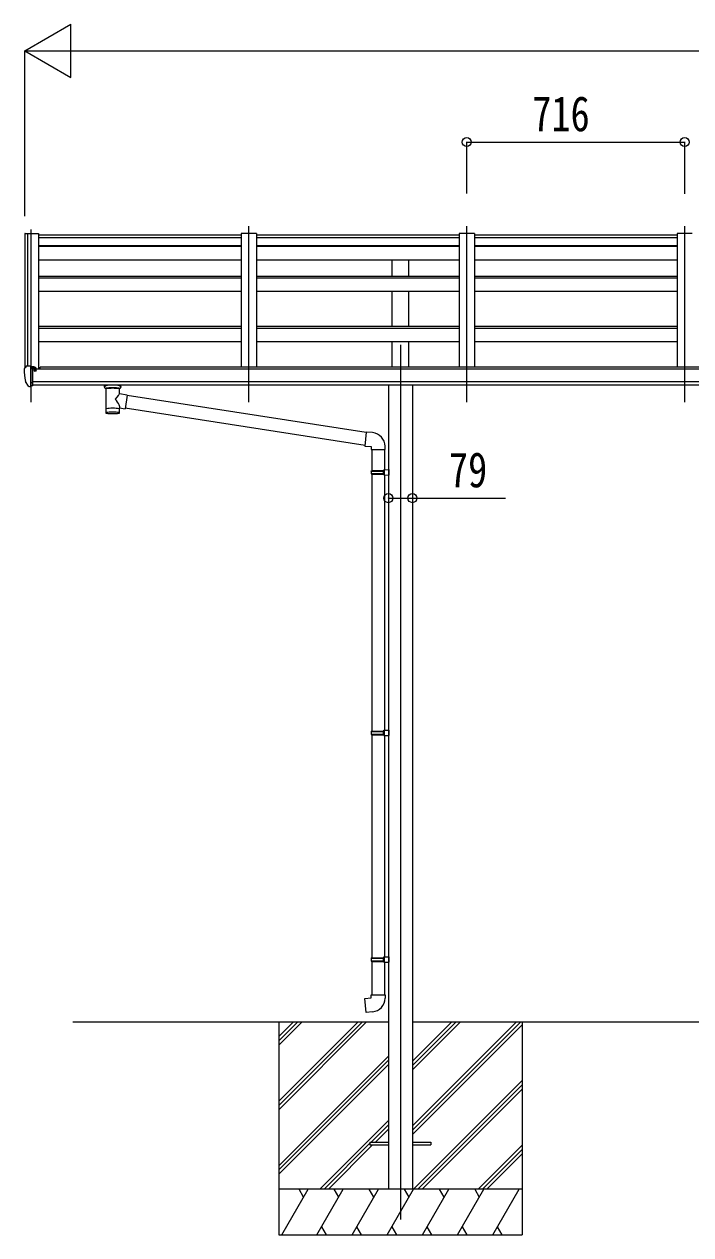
# Model space of a CAD drawing. Units: millimetres, scale not verified. Extents: x -14718 to 14718, y -10395 to 10395.
# Drawn here: x -2481 to -291, y -5037 to -1058 of the extents above; entities that cross this region are included whole.
import ezdxf
from ezdxf.enums import TextEntityAlignment as Align

# ---------------------------------------------------------------- set-up
doc = ezdxf.new("R2010")
doc.units = ezdxf.units.MM
doc.header["$LTSCALE"] = 40
for name, color, linetype in [('0-4_YKK_12', 2, 'Continuous'), ('0-5_YKK_13', 4, 'Continuous'), ('0-6_YKK_A1', 4, 'Continuous'), ('0-7_YKK_D', 6, 'Continuous')]:
    doc.layers.add(name, color=color, linetype=linetype)
doc.styles.add('ＭＳ ゴシック', font='')
doc.styles.get('ＭＳ ゴシック').set_extended_font_data('MS Gothic')

msp = doc.modelspace()

# ---------------------------------------------------------------- linework, layer by layer
at = {"layer": '0-4_YKK_12'}
for p, q in [((-2458.74, -1732.99), (-2458.74, -2301.07)), ((-1742.74, -2301.07), (-1742.74, -1721.8)), ((-1026.74, -2301.07), (-1026.74, -1721.8)), ((-310.74, -2301.07), (-310.74, -1721.8)), ((-1244.74, -2112.29), (-1244.74, -4987.52))]:
    msp.add_line(p, q, dxfattribs=at)
at = {"layer": '0-5_YKK_13'}
for p, q in [((-1767.74, -1752.01), (-2433.74, -1752.01)), ((-1051.74, -1752.01), (-1717.74, -1752.01)), ((-335.74, -1752.01), (-1001.74, -1752.01)), ((-2473.83, -2182.31), (-2477.9, -2188.12)), ((-2458.74, -2250.24), (-2458.74, -2181.74)), ((-2457.24, -2182.66), (-2458.74, -2182.66)), ((-2457.24, -2182.66), (-2457.24, -2188.83)), ((-2447.57, -2184.16), (-2457.24, -2183.44)), ((-2457.24, -2186.43), (-2443.24, -2186.48)), ((-2446.74, -2186.47), (-2446.74, -2184.57)), ((-2442.24, -2187.59), (-2442.24, -2191.92)), ((-2480.74, -2191.11), (-2480.74, -2191.74)), ((-2452.24, -2191.47), (-2458.74, -2191.08)), ((-2447.77, -2196.66), (-2447.24, -2196.66)), ((-2447.24, -2196.66), (-2446.94, -2196.66)), ((-2466.36, -2248.43), (-2476.11, -2233.05)), ((-2460.24, -2250.15), (-2463.95, -2249.92)), ((-2460.24, -2250.15), (-2458.74, -2250.24)), ((-2458.74, -2248.04), (-2458.24, -2248.04)), ((-2458.24, -2248.04), (-2457.74, -2247.04)), ((-2452.24, -2247.04), (-2457.74, -2247.04)), ((-2217.22, -2251.05), (-2217.22, -2244.93)), ((-2213.12, -2255.55), (-2213.13, -2335.84)), ((-2167.32, -2273.12), (-2167.32, -2255.54)), ((-2163.22, -2251.05), (-2163.22, -2244.93)), ((-2142.1, -2277.03), (-2167.32, -2273.12)), ((-2142.1, -2277.03), (-2149.12, -2322.29)), ((-1357.3, -2400.84), (-2142.41, -2279.04)), ((-2167.3, -2335.84), (-2167.32, -2319.21)), ((-2167.32, -2319.46), (-2149.12, -2322.29)), ((-1360.96, -2442.78), (-2148.85, -2320.55)), ((-1336.29, -2400.78), (-1357.13, -2398.95)), ((-1341.22, -2456.52), (-1295.22, -2456.52)), ((-1339.22, -2456.52), (-1339.22, -2525.39)), ((-1297.22, -2456.52), (-1297.22, -2522.84)), ((-1295.22, -2456.52), (-1295.22, -2445.6)), ((-1341.22, -2527.39), (-1340.22, -2525.39)), ((-1341.22, -2527.39), (-1297.22, -2527.39)), ((-1341.22, -2527.39), (-1341.22, -2535.39)), ((-1341.22, -2535.39), (-1297.22, -2535.39)), ((-1341.22, -2535.39), (-1340.22, -2537.39)), ((-1340.22, -2525.39), (-1297.22, -2525.39)), ((-1340.22, -2537.39), (-1297.22, -2537.39)), ((-1339.22, -2537.39), (-1339.22, -3381.58)), ((-1301.69, -2527.39), (-1302.12, -2525.39)), ((-1299.22, -2522.89), (-1283.22, -2522.42)), ((-1299.22, -2524.89), (-1299.22, -2522.89)), ((-1299.22, -2524.89), (-1297.22, -2524.89)), ((-1299.22, -2539.89), (-1299.22, -2537.89)), ((-1299.22, -2539.89), (-1283.22, -2540.36)), ((-1297.22, -2539.95), (-1297.22, -3379.02)), ((-1283.22, -2522.42), (-1283.22, -2540.36)), ((-1341.22, -3383.58), (-1340.22, -3381.58)), ((-1340.22, -3381.58), (-1297.22, -3381.58)), ((-1301.69, -3383.58), (-1302.12, -3381.58)), ((-1299.22, -3379.08), (-1283.22, -3378.61)), ((-1299.22, -3381.08), (-1299.22, -3379.08)), ((-1299.22, -3381.08), (-1297.22, -3381.08)), ((-1283.22, -3378.61), (-1283.22, -3396.55)), ((-1341.22, -3383.58), (-1297.22, -3383.58)), ((-1341.22, -3383.58), (-1341.22, -3391.58)), ((-1341.22, -3391.58), (-1297.22, -3391.58)), ((-1341.22, -3391.58), (-1340.22, -3393.58)), ((-1340.22, -3393.58), (-1297.22, -3393.58)), ((-1339.22, -3393.58), (-1339.22, -4126.74)), ((-1299.22, -3396.08), (-1299.22, -3394.08)), ((-1299.22, -3396.08), (-1283.22, -3396.55)), ((-1297.22, -3396.14), (-1297.22, -4124.18)), ((-1341.22, -4128.74), (-1340.22, -4126.74)), ((-1341.22, -4128.74), (-1297.22, -4128.74)), ((-1341.22, -4128.74), (-1341.22, -4136.74)), ((-1341.22, -4136.74), (-1297.22, -4136.74)), ((-1341.22, -4136.74), (-1340.22, -4138.74)), ((-1340.22, -4126.74), (-1297.22, -4126.74)), ((-1301.69, -4128.74), (-1302.12, -4126.74)), ((-1299.22, -4124.24), (-1283.22, -4123.77)), ((-1299.22, -4126.24), (-1299.22, -4124.24)), ((-1299.22, -4126.24), (-1297.22, -4126.24)), ((-1283.22, -4123.77), (-1283.22, -4141.71)), ((-1340.22, -4138.74), (-1297.22, -4138.74)), ((-1339.22, -4138.74), (-1339.22, -4248.74)), ((-1299.22, -4141.24), (-1299.22, -4139.24)), ((-1299.22, -4141.24), (-1283.22, -4141.71)), ((-1297.22, -4141.3), (-1297.22, -4248.74)), ((-1341.22, -4248.74), (-1295.22, -4248.74)), ((-1341.22, -4258.74), (-1341.22, -4248.74)), ((-1295.22, -4248.74), (-1295.22, -4259.66)), ((-1344.74, -4732.98), (-1284.24, -4732.98)), ((-1344.74, -4732.98), (-1344.74, -4741.98)), ((-1205.24, -4732.98), (-1144.74, -4732.98)), ((-1144.74, -4732.98), (-1144.74, -4741.98)), ((-1344.74, -4741.98), (-1284.24, -4741.98)), ((-1205.24, -4741.98), (-1144.74, -4741.98))]:
    msp.add_line(p, q, dxfattribs=at)
for points in [[(-2458.74, -2181.74), (-2470.74, -2181.74), (-2473.07, -2181.88)], [(-2447.57, -2184.16), (-2447.4, -2184.18), (-2447.24, -2184.21), (-2447.1, -2184.25), (-2446.97, -2184.3), (-2446.87, -2184.36), (-2446.8, -2184.43), (-2446.76, -2184.5), (-2446.74, -2184.57)], [(-2452.24, -2247.04), (-2452.24, -2188.83), (-2457.24, -2188.83)], [(-2446.94, -2195.47), (-2446.94, -2196.66), (-2442.24, -2196.66)], [(-2442.24, -2195.04), (-2442.24, -2196.66), (-2441.77, -2196.66)], [(-2458.74, -2236.35), (-2455.58, -2235.94), (-2452.24, -2235.51)], [(-2217.18, -2251.11), (-2217.2, -2250.75), (-2216.96, -2249.79), (-2216.44, -2248.91), (-2215.63, -2248.07), (-2214.52, -2247.27), (-2213.12, -2246.55)], [(-2217.18, -2250.99), (-2217.2, -2251.35), (-2216.96, -2252.3), (-2216.44, -2253.19), (-2215.63, -2254.03), (-2214.52, -2254.82), (-2213.12, -2255.55)], [(-2167.32, -2246.56), (-2167.09, -2246.65), (-2165.73, -2247.39), (-2164.62, -2248.24), (-2163.86, -2249.1), (-2163.4, -2250), (-2163.23, -2250.89)], [(-2167.32, -2255.54), (-2167.09, -2255.44), (-2165.73, -2254.71), (-2164.62, -2253.86), (-2163.86, -2252.99), (-2163.4, -2252.1), (-2163.23, -2251.21)], [(-1357.13, -2398.95), (-1361.14, -2444.78), (-1341.22, -2446.52), (-1341.22, -2456.52)], [(-1301.69, -2527.39), (-1301.69, -2535.39), (-1302.12, -2537.39)], [(-1299.22, -2537.89), (-1297.22, -2537.89), (-1297.22, -2524.89)], [(-1299.22, -3394.08), (-1297.22, -3394.08), (-1297.22, -3381.08)], [(-1301.69, -3383.58), (-1301.69, -3391.58), (-1302.12, -3393.58)], [(-1301.69, -4128.74), (-1301.69, -4136.74), (-1302.12, -4138.74)], [(-1299.22, -4139.24), (-1297.22, -4139.24), (-1297.22, -4126.24)], [(-1336.29, -4304.49), (-1357.13, -4306.31), (-1361.14, -4260.49), (-1341.22, -4258.74)]]:
    msp.add_lwpolyline(points, dxfattribs=at)
for centre, radius, start, end in [((-2477.74, -2191.11), 3, 93, 180), ((-2473.01, -2182.88), 1, 93.5, 145), ((-2288.25, -2191.74), 192.49, 180.0008, 192.1233), ((-2444.74, -2196.66), 2.5, 151.64236, 180), ((-2444.74, -2196.66), 2.5, 0, 151.64236), ((-2473.51, -2231.55), 3, 191.83348, 210), ((-2463.77, -2246.93), 3, 210, 266.5), ((-2200.15, -2296.27), 51.38, 92.46126, 104.61963), ((-2180.26, -2296.27), 51.38, 75.38037, 87.53874), ((-1340.22, -2445.6), 45, 0, 85), ((-1340.22, -4259.66), 45, 275, 0)]:
    msp.add_arc(centre, radius, start, end, dxfattribs=at)
for centre, major_axis, ratio, start_param, end_param in [((-2443.24, -2187.59), (-0.02, 1.1), 0.906239, 4.6917496, 6.2625459), ((-2190.22, -2256.74), (-22.91, -0.42), 0.072511, 4.711586, 6.2823824), ((-2190.19, -2255.11), (-22.91, -0.42), 0.072511, 4.711586, 6.2823824), ((-2190.24, -2255.12), (22.92, -0.42), 0.07247, 0.0008089, 1.5716053), ((-2190.24, -2256.74), (22.92, -0.42), 0.07247, 0.0008089, 1.5716053), ((-2179.22, -2251.05), (16, 0), 0.361356, 0, 0.0194874), ((-2179.22, -2251.05), (16, 0), 0.361356, 6.2636979, 6.2831853), ((-2190.22, -2292.67), (-22.81, 26.62), 0.234429, 3.1563334, 4.5976381), ((-2187.66, -2295.32), (20.32, 22.25), 0.045535, 4.9756507, 6.2441899), ((-2190.22, -2335.84), (22.92, 0), 0.101955, 6.2829723, 9.4248207), ((-2190.22, -2335.84), (22.92, 0), 0.101955, 3.1415499, 6.2833984), ((-2190.22, -2323.4), (22.91, 0), 0.122865, 6.2831853, 9.424778)]:
    msp.add_ellipse(centre, major_axis=major_axis, ratio=ratio, start_param=start_param, end_param=end_param, dxfattribs=at)
at = {"layer": '0-6_YKK_A1'}
for p, q in [((-2478.73, -1747.23), (-2478.75, -2188.29)), ((-2477.79, -1746.35), (-2469.96, -1745.94)), ((-2469.74, -1746.01), (-2469.74, -2181.74)), ((-2469.66, -1746.13), (-2469.04, -1747.75)), ((-2433.74, -1745.92), (-2433.74, -2191.92)), ((-1767.74, -1745.92), (-1767.74, -2185.22)), ((-1717.74, -1745.92), (-1767.74, -1745.92)), ((-1717.74, -1745.92), (-1717.74, -2185.22)), ((-1051.74, -1745.92), (-1051.74, -2185.22)), ((-1001.74, -1745.92), (-1051.74, -1745.92)), ((-1001.74, -1745.92), (-1001.74, -2185.22)), ((-335.74, -1745.92), (-335.74, -2185.22)), ((-285.74, -1745.92), (-335.74, -1745.92)), ((-2433.74, -1758.92), (-1767.74, -1758.92)), ((-2433.74, -1785.64), (-1767.74, -1785.64)), ((-2433.74, -1788.22), (-1767.74, -1788.22)), ((-1717.74, -1758.92), (-1051.74, -1758.92)), ((-1717.74, -1785.64), (-1051.74, -1785.64)), ((-1717.74, -1788.22), (-1051.74, -1788.22)), ((-1001.74, -1758.92), (-335.74, -1758.92)), ((-1001.74, -1785.64), (-335.74, -1785.64)), ((-1001.74, -1788.22), (-335.74, -1788.22)), ((-2433.74, -1832.96), (-1767.74, -1832.96)), ((-1717.74, -1832.96), (-1051.74, -1832.96)), ((-1272.24, -1886.71), (-1272.24, -1832.98)), ((-1217.24, -1886.71), (-1217.24, -1832.98)), ((-1001.74, -1832.96), (-335.74, -1832.96)), ((-2433.74, -1886.69), (-1767.74, -1886.69)), ((-2433.74, -1892.26), (-1767.74, -1892.26)), ((-1717.74, -1886.69), (-1051.74, -1886.69)), ((-1717.74, -1892.26), (-1051.74, -1892.26)), ((-1001.74, -1886.69), (-335.74, -1886.69)), ((-1001.74, -1892.26), (-335.74, -1892.26)), ((-2433.74, -1936.25), (-1767.74, -1936.25)), ((-1717.74, -1936.25), (-1051.74, -1936.25)), ((-1272.24, -2050.37), (-1272.24, -1936.28)), ((-1217.24, -2050.37), (-1217.24, -1936.28)), ((-1001.74, -1936.25), (-335.74, -1936.25)), ((-2433.74, -2050.34), (-1767.74, -2050.34)), ((-2433.74, -2057.14), (-1767.74, -2057.14)), ((-1717.74, -2050.34), (-1051.74, -2050.34)), ((-1717.74, -2057.14), (-1051.74, -2057.14)), ((-1001.74, -2050.34), (-335.74, -2050.34)), ((-1001.74, -2057.14), (-335.74, -2057.14)), ((-2433.74, -2100.69), (-1767.74, -2100.69)), ((-1717.74, -2100.69), (-1051.74, -2100.69)), ((-1272.24, -2185.24), (-1272.24, -2100.71)), ((-1217.24, -2185.24), (-1217.24, -2100.71)), ((-1001.74, -2100.69), (-335.74, -2100.69)), ((-2428.74, -2191.92), (-2428.74, -2185.22)), ((3239.26, -2185.22), (-2428.74, -2185.22)), ((3262.76, -2191.92), (-2452.24, -2191.92)), ((-2452.24, -2233.15), (3262.76, -2233.15)), ((3262.76, -2244.99), (-2452.24, -2244.92)), ((-1284.24, -2245.11), (-1284.24, -4887.52)), ((-1205.24, -2245.11), (-1205.24, -4887.52)), ((-2320.74, -4337.5), (-1284.24, -4337.5)), ((-1644.74, -4337.49), (-1644.74, -5037.49)), ((-1644.74, -4598.22), (-1384.01, -4337.49)), ((-1644.74, -4612.36), (-1369.87, -4337.49)), ((-1644.74, -4626.5), (-1355.73, -4337.49)), ((-1644.74, -4414.37), (-1567.86, -4337.49)), ((-1644.74, -4400.23), (-1582, -4337.49)), ((-1644.74, -4386.09), (-1596.14, -4337.49)), ((-1205.24, -4679.22), (-863.51, -4337.49)), ((-1205.24, -4693.36), (-849.37, -4337.49)), ((-1205.24, -4495.37), (-1047.36, -4337.49)), ((-1205.24, -4481.23), (-1061.5, -4337.49)), ((-1205.24, -4467.09), (-1075.64, -4337.49)), ((-1205.24, -4337.5), (2015.76, -4337.5)), ((-1205.24, -4707.5), (-844.74, -4347)), ((-844.74, -4337.49), (-844.74, -5037.49)), ((-1644.74, -4810.35), (-1284.24, -4449.85)), ((-1644.74, -4824.49), (-1284.24, -4463.99)), ((-1644.74, -4838.63), (-1284.24, -4478.14)), ((-1201.38, -4887.49), (-844.74, -4530.85)), ((-1187.24, -4887.49), (-844.74, -4544.99)), ((-1173.1, -4887.49), (-844.74, -4559.13)), ((-1509.75, -4887.49), (-1284.24, -4661.98)), ((-1341.1, -4732.98), (-1284.24, -4676.12)), ((-1326.95, -4732.98), (-1284.24, -4690.27)), ((-1495.61, -4887.49), (-1344.74, -4736.62)), ((-1481.46, -4887.49), (-1335.95, -4741.98)), ((-989.25, -4887.49), (-844.74, -4742.98)), ((-975.11, -4887.49), (-844.74, -4757.12)), ((-960.96, -4887.49), (-844.74, -4771.27)), ((-844.74, -4887.49), (-1644.74, -4887.49)), ((-1634.45, -5037.49), (-1547.85, -4887.49)), ((-1562.85, -4913.47), (-1577.85, -4887.49)), ((-1518.98, -5037.49), (-1432.38, -4887.49)), ((-1447.38, -4913.47), (-1462.38, -4887.49)), ((-1403.51, -5037.49), (-1316.91, -4887.49)), ((-1331.91, -4913.47), (-1346.91, -4887.49)), ((-1288.04, -5037.49), (-1201.44, -4887.49)), ((-1216.44, -4913.47), (-1231.44, -4887.49)), ((-1172.57, -5037.49), (-1085.97, -4887.49)), ((-1100.97, -4913.47), (-1115.97, -4887.49)), ((-1057.1, -5037.49), (-970.5, -4887.49)), ((-1000.5, -4887.49), (-985.5, -4913.47)), ((-941.63, -5037.49), (-855.03, -4887.49)), ((-1503.98, -5011.51), (-1488.98, -5037.49)), ((-1388.51, -5011.51), (-1373.51, -5037.49)), ((-1273.04, -5011.51), (-1258.04, -5037.49)), ((-1157.57, -5011.51), (-1142.57, -5037.49)), ((-1042.1, -5011.51), (-1027.1, -5037.49)), ((-926.63, -5011.51), (-911.63, -5037.49)), ((-1644.74, -5037.49), (-844.74, -5037.49))]:
    msp.add_line(p, q, dxfattribs=at)
msp.add_lwpolyline([(-2469.04, -2181.74), (-2469.04, -1745.92), (-2433.74, -1745.92)], dxfattribs=at)
msp.add_circle((-2444.77, -2196.66), 3, dxfattribs=at)
for centre, radius, start, end in [((-2477.74, -1747.34), 1, 93, 173.32986), ((-2469.94, -1746.24), 0.301, 21.06327, 92.86679)]:
    msp.add_arc(centre, radius, start, end, dxfattribs=at)
at = {"layer": '0-7_YKK_D'}
for p, q in [((-2478.74, -1145.71), (-2327.19, -1058.21)), ((-2327.19, -1233.21), (-2327.19, -1058.21)), ((-2478.74, -1689.04), (-2478.74, -1144.71)), ((-2478.74, -1145.71), (-2327.19, -1233.21)), ((-2478.74, -1145.71), (-2175.63, -1145.71)), ((-2303.74, -1145.71), (3114.26, -1145.71)), ((-1026.74, -1615.04), (-1026.74, -1444.71)), ((-1026.74, -1445.71), (-310.74, -1445.71)), ((-310.74, -1616.04), (-310.74, -1444.71)), ((-1284.24, -2616.08), (-1284.24, -2615.08)), ((-1205.24, -2616.08), (-1205.24, -2615.08))]:
    msp.add_line(p, q, dxfattribs=at)
msp.add_lwpolyline([(-1284.24, -2616.08), (-1205.24, -2616.08), (-899.44, -2616.08)], dxfattribs=at)
for centre in [(-1026.74, -1445.71), (-310.74, -1445.71), (-1284.24, -2616.08), (-1205.24, -2616.08)]:
    msp.add_circle(centre, 14.88, dxfattribs=at)

# ---------------------------------------------------------------- texts
at = {"layer": '0-7_YKK_D', "style": 'ＭＳ ゴシック', "width": 0.8}
for s, p in [('716', (-811.54, -1444.71)), ('79', (-1085.24, -2615.08))]:
    msp.add_text(s, height=115.5, dxfattribs=at).set_placement(p, align=Align.BOTTOM_LEFT)

doc.saveas('drawing.dxf')
